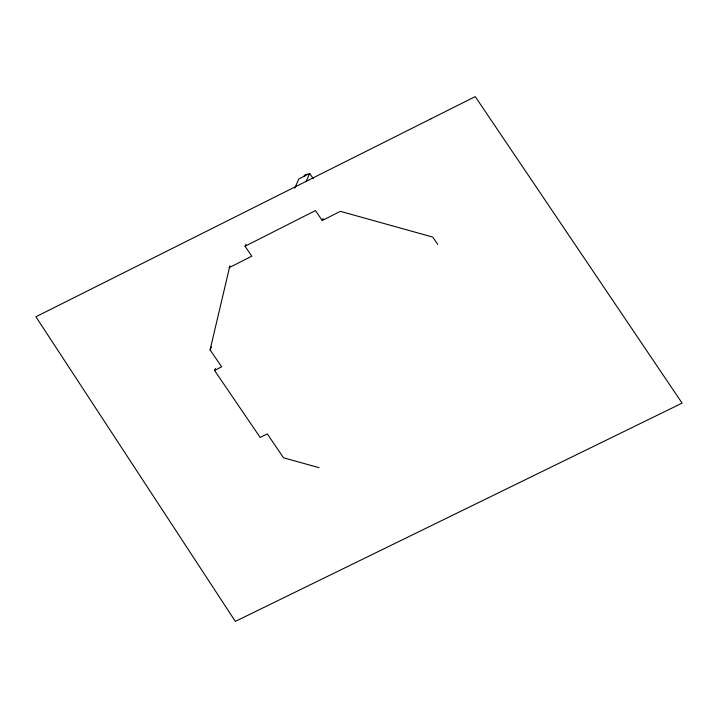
<?xml version="1.0" encoding="UTF-8"?>
<svg xmlns="http://www.w3.org/2000/svg" width="718" height="718" viewBox="0 0 718 718"><rect width="100%" height="100%" fill="white"/><g stroke="black" fill="none" stroke-linecap="round" stroke-linejoin="round"><path stroke-width="1.08" d="M319.007 467.669L283.547 457.788L267.276 433.878L260.176 437.468L214.538 370.434L221.638 366.835L210.087 349.872L229.904 265.75M229.024 267.724L251.812 256.182L245.035 246.238L245.915 244.264M210.087 349.872L211.406 346.911M294.748 188.134L298.85 178.935L309.664 173.451L313.281 178.764M214.538 370.434L215.418 368.46M306.021 181.627L309.664 173.451M245.035 246.238L315.462 210.571L322.229 220.525L323.109 218.541M322.229 220.525L340.368 211.334L432.774 237.093L437.765 244.434M303.876 176.601A3.689 3.222 24 0 1 308.139 174.438M431.006 118.793L35.9 316.773L235.351 621.393L682.1 403.13L475.235 96.607L431.006 118.793"/></g></svg>
